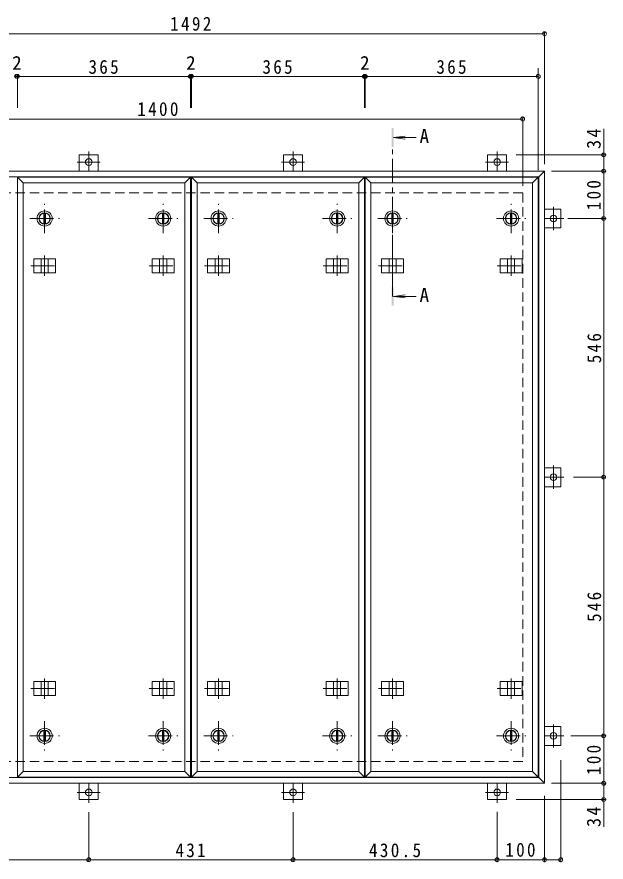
# Model space of a CAD drawing. Units: millimetres at full size, sheet at 1:10. Extents: x -2570 to 2311, y -1962 to 1481.
# Drawn here: x -1454 to -211, y -303 to 1481 of the extents above; entities that cross this region are included whole.
import ezdxf
from ezdxf.enums import TextEntityAlignment as Align

# ---------------------------------------------------------------- set-up
doc = ezdxf.new("R2010")
doc.units = ezdxf.units.MM
doc.header["$LTSCALE"] = 10
doc.header["$PDMODE"] = 32
doc.header["$PDSIZE"] = 8
doc.linetypes.add('CHAIN1', pattern=[8, 5, -1, 1, -1])
doc.linetypes.add('DASHED2', pattern=[3, 2, -1])
for name, color, linetype, lineweight in [('0-1_躯体', 2, 'DASHED2', 9), ('0-2_仕上', 3, 'Continuous', 9), ('0-3_建具', 4, 'Continuous', 9), ('0-5_寸法', 4, 'Continuous', 9), ('0-C', 2, 'Continuous', 9), ('0-E', 3, 'Continuous', 9), ('0-F', 7, 'Continuous', 9)]:
    doc.layers.add(name, color=color, linetype=linetype, lineweight=lineweight)
doc.styles.add('ＭＳ ゴシック', font='')
doc.styles.get('ＭＳ ゴシック').set_extended_font_data('MS Gothic')

msp = doc.modelspace()

# ---------------------------------------------------------------- linework, layer by layer
at = {"layer": '0-1_躯体'}
for p, q in [((-1786.8, 1109.26), (-386.8, 1109.26)), ((-386.8, 1109.26), (-386.8, -90.74)), ((-386.8, -90.74), (-1786.8, -90.74))]:
    msp.add_line(p, q, dxfattribs=at)
at = {"layer": '0-2_仕上'}
for p, q in [((-1452.8, 1142.26), (-1087.8, 1142.26)), ((-1452.8, -123.74), (-1452.8, 1142.26)), ((-1099.8, 1130.26), (-1087.8, 1142.26)), ((-1087.8, -123.74), (-1087.8, 1142.26)), ((-1085.8, 1142.26), (-720.8, 1142.26)), ((-1085.8, -123.74), (-1085.8, 1142.26)), ((-732.8, 1130.26), (-720.8, 1142.26)), ((-720.8, -123.74), (-720.8, 1142.26)), ((-718.8, 1142.26), (-353.8, 1142.26)), ((-718.8, -123.74), (-718.8, 1142.26)), ((-365.8, 1130.26), (-353.8, 1142.26)), ((-353.8, -123.74), (-353.8, 1142.26)), ((-1440.8, -111.74), (-1440.8, 1130.26)), ((-1099.8, -111.74), (-1099.8, 1130.26)), ((-1073.8, -111.74), (-1073.8, 1130.26)), ((-732.8, -111.74), (-732.8, 1130.26)), ((-706.8, -111.74), (-706.8, 1130.26)), ((-365.8, -111.74), (-365.8, 1130.26)), ((-1452.8, -123.74), (-1440.8, -111.74)), ((-1087.8, -123.74), (-1452.8, -123.74)), ((-1099.8, -111.74), (-1440.8, -111.74)), ((-1087.8, -123.74), (-1099.8, -111.74)), ((-1085.8, -123.74), (-1073.8, -111.74)), ((-720.8, -123.74), (-1085.8, -123.74)), ((-732.8, -111.74), (-1073.8, -111.74)), ((-720.8, -123.74), (-732.8, -111.74)), ((-718.8, -123.74), (-706.8, -111.74)), ((-353.8, -123.74), (-718.8, -123.74)), ((-365.8, -111.74), (-706.8, -111.74)), ((-353.8, -123.74), (-365.8, -111.74))]:
    msp.add_line(p, q, dxfattribs=at)
for points in [[(-1452.8, 1142.26), (-1440.8, 1130.26), (-1099.8, 1130.26)], [(-1085.8, 1142.26), (-1073.8, 1130.26), (-732.8, 1130.26)], [(-718.8, 1142.26), (-706.8, 1130.26), (-365.8, 1130.26)]]:
    msp.add_lwpolyline(points, dxfattribs=at)
at = {"layer": '0-3_建具', "color": 2}
for p, q in [((-1832.8, 1155.26), (-340.8, 1155.26)), ((-1820.8, 1143.26), (-352.8, 1143.26)), ((-352.8, 1143.26), (-340.8, 1155.26)), ((-352.8, -124.74), (-352.8, 1143.26)), ((-340.8, 1155.26), (-340.8, -136.74)), ((-352.8, -124.74), (-1820.8, -124.74)), ((-352.8, -124.74), (-340.8, -136.74)), ((-340.8, -136.74), (-1832.8, -136.74))]:
    msp.add_line(p, q, dxfattribs=at)
at = {"layer": '0-3_建具'}
for p, q in [((-1418.39, 970.26), (-1418.39, 940.26)), ((-1418.39, 970.26), (-1372.21, 970.26)), ((-1402.8, 970.26), (-1402.8, 940.26)), ((-1387.8, 970.26), (-1387.8, 940.26)), ((-1372.21, 970.26), (-1372.21, 940.26)), ((-1168.39, 970.26), (-1168.39, 940.26)), ((-1168.39, 970.26), (-1122.21, 970.26)), ((-1152.8, 970.26), (-1152.8, 940.26)), ((-1137.8, 970.26), (-1137.8, 940.26)), ((-1122.21, 970.26), (-1122.21, 940.26)), ((-1051.39, 970.26), (-1051.39, 940.26)), ((-1051.39, 970.26), (-1005.21, 970.26)), ((-1035.8, 970.26), (-1035.8, 940.26)), ((-1020.8, 970.26), (-1020.8, 940.26)), ((-1005.21, 970.26), (-1005.21, 940.26)), ((-801.39, 970.26), (-801.39, 940.26)), ((-801.39, 970.26), (-755.21, 970.26)), ((-785.8, 970.26), (-785.8, 940.26)), ((-770.8, 970.26), (-770.8, 940.26)), ((-755.21, 970.26), (-755.21, 940.26)), ((-684.39, 970.26), (-684.39, 940.26)), ((-684.39, 970.26), (-638.21, 970.26)), ((-668.8, 970.26), (-668.8, 940.26)), ((-653.8, 970.26), (-653.8, 940.26)), ((-638.21, 970.26), (-638.21, 940.26)), ((-434.39, 970.26), (-434.39, 940.26)), ((-434.39, 970.26), (-388.21, 970.26)), ((-418.8, 970.26), (-418.8, 940.26)), ((-403.8, 970.26), (-403.8, 940.26)), ((-388.21, 970.26), (-388.21, 940.26)), ((-1418.39, 940.26), (-1372.21, 940.26)), ((-1168.39, 940.26), (-1122.21, 940.26)), ((-1051.39, 940.26), (-1005.21, 940.26)), ((-801.39, 940.26), (-755.21, 940.26)), ((-684.39, 940.26), (-638.21, 940.26)), ((-434.39, 940.26), (-388.21, 940.26)), ((-1418.39, 48.25), (-1418.39, 78.25)), ((-1418.39, 78.25), (-1372.21, 78.25)), ((-1402.8, 48.25), (-1402.8, 78.25)), ((-1387.8, 48.25), (-1387.8, 78.25)), ((-1372.21, 48.25), (-1372.21, 78.25)), ((-1168.39, 48.25), (-1168.39, 78.25)), ((-1168.39, 78.25), (-1122.21, 78.25)), ((-1152.8, 48.25), (-1152.8, 78.25)), ((-1137.8, 48.25), (-1137.8, 78.25)), ((-1122.21, 48.25), (-1122.21, 78.25)), ((-1051.39, 48.25), (-1051.39, 78.25)), ((-1051.39, 78.25), (-1005.21, 78.25)), ((-1035.8, 48.25), (-1035.8, 78.25)), ((-1020.8, 48.25), (-1020.8, 78.25)), ((-1005.21, 48.25), (-1005.21, 78.25)), ((-801.39, 48.25), (-801.39, 78.25)), ((-801.39, 78.25), (-755.21, 78.25)), ((-785.8, 48.25), (-785.8, 78.25)), ((-770.8, 48.25), (-770.8, 78.25)), ((-755.21, 48.25), (-755.21, 78.25)), ((-684.39, 48.25), (-684.39, 78.25)), ((-684.39, 78.25), (-638.21, 78.25)), ((-668.8, 48.25), (-668.8, 78.25)), ((-653.8, 48.25), (-653.8, 78.25)), ((-638.21, 48.25), (-638.21, 78.25)), ((-434.39, 48.25), (-434.39, 78.25)), ((-434.39, 78.25), (-388.21, 78.25)), ((-418.8, 48.25), (-418.8, 78.25)), ((-403.8, 48.25), (-403.8, 78.25)), ((-388.21, 48.25), (-388.21, 78.25)), ((-1418.39, 48.25), (-1372.21, 48.25)), ((-1168.39, 48.25), (-1122.21, 48.25)), ((-1051.39, 48.25), (-1005.21, 48.25)), ((-801.39, 48.25), (-755.21, 48.25)), ((-684.39, 48.25), (-638.21, 48.25)), ((-434.39, 48.25), (-388.21, 48.25))]:
    msp.add_line(p, q, dxfattribs=at)
at = {"layer": '0-3_建具', "linetype": 'CHAIN1'}
for p, q in [((-1395.3, 977.37), (-1395.3, 934.13)), ((-1145.3, 977.37), (-1145.3, 934.13)), ((-1028.3, 977.37), (-1028.3, 934.13)), ((-778.3, 977.37), (-778.3, 934.13)), ((-661.3, 977.37), (-661.3, 934.13)), ((-411.3, 977.37), (-411.3, 934.13)), ((-1424.71, 955.26), (-1365.89, 955.26)), ((-1174.71, 955.26), (-1115.89, 955.26)), ((-1057.71, 955.26), (-998.89, 955.26)), ((-807.71, 955.26), (-748.89, 955.26)), ((-690.71, 955.26), (-631.89, 955.26)), ((-440.71, 955.26), (-381.89, 955.26)), ((-1395.3, 41.14), (-1395.3, 84.38)), ((-1145.3, 41.14), (-1145.3, 84.38)), ((-1028.3, 41.14), (-1028.3, 84.38)), ((-778.3, 41.14), (-778.3, 84.38)), ((-661.3, 41.14), (-661.3, 84.38)), ((-411.3, 41.14), (-411.3, 84.38)), ((-1424.71, 63.25), (-1365.89, 63.25)), ((-1174.71, 63.25), (-1115.89, 63.25)), ((-1057.71, 63.25), (-998.89, 63.25)), ((-807.71, 63.25), (-748.89, 63.25)), ((-690.71, 63.25), (-631.89, 63.25)), ((-440.71, 63.25), (-381.89, 63.25))]:
    msp.add_line(p, q, dxfattribs=at)
at = {"layer": '0-5_寸法'}
for p, q in [((-659.3, 1226.07), (-634.51, 1229.34)), ((-659.3, 1226.07), (-634.51, 1222.81)), ((-659.3, 1226.07), (-611.84, 1226.07)), ((-659.3, 890.95), (-634.51, 894.21)), ((-659.3, 890.95), (-634.51, 887.68)), ((-659.3, 890.95), (-611.84, 890.95))]:
    msp.add_line(p, q, dxfattribs=at)
at = {"layer": '0-5_寸法', "linetype": 'CHAIN1'}
msp.add_line((-661.3, 890.95), (-661.3, 1206.07), dxfattribs=at)
at = {"layer": '0-5_寸法'}
for points in [[(-659.3, 1246.07), (-663.3, 1246.07), (-659.3, 1206.07), (-663.3, 1206.07)], [(-659.3, 870.95), (-663.3, 870.95), (-659.3, 910.95), (-663.3, 910.95)]]:
    msp.add_solid(points, dxfattribs=at)
at = {"layer": '0-C', "linetype": 'CHAIN1'}
for p, q in [((-1395.3, 1024.26), (-1395.3, 1086.26)), ((-1145.3, 1024.26), (-1145.3, 1086.26)), ((-1028.3, 1024.26), (-1028.3, 1086.26)), ((-778.3, 1024.26), (-778.3, 1086.26)), ((-661.3, 1024.26), (-661.3, 1086.26)), ((-411.3, 1024.26), (-411.3, 1086.26)), ((-1426.3, 1055.26), (-1364.3, 1055.26)), ((-1176.3, 1055.26), (-1114.3, 1055.26)), ((-1059.3, 1055.26), (-997.3, 1055.26)), ((-809.3, 1055.26), (-747.3, 1055.26)), ((-692.3, 1055.26), (-630.3, 1055.26)), ((-442.3, 1055.26), (-380.3, 1055.26)), ((-1395.3, -5.75), (-1395.3, -67.75)), ((-1145.3, -5.75), (-1145.3, -67.75)), ((-1028.3, -5.75), (-1028.3, -67.75)), ((-778.3, -5.75), (-778.3, -67.75)), ((-661.3, -5.75), (-661.3, -67.75)), ((-411.3, -5.75), (-411.3, -67.75)), ((-1426.3, -36.74), (-1364.3, -36.74)), ((-1176.3, -36.74), (-1114.3, -36.74)), ((-1059.3, -36.74), (-997.3, -36.74)), ((-809.3, -36.74), (-747.3, -36.74)), ((-692.3, -36.74), (-630.3, -36.74)), ((-442.3, -36.74), (-380.3, -36.74))]:
    msp.add_line(p, q, dxfattribs=at)
at = {"layer": '0-C'}
for p, q in [((-1396.8, 1066.66), (-1396.8, 1043.85)), ((-1393.8, 1066.66), (-1393.8, 1043.85)), ((-1146.8, 1066.66), (-1146.8, 1043.85)), ((-1143.8, 1066.66), (-1143.8, 1043.85)), ((-1029.8, 1066.66), (-1029.8, 1043.85)), ((-1026.8, 1066.66), (-1026.8, 1043.85)), ((-779.8, 1066.66), (-779.8, 1043.85)), ((-776.8, 1066.66), (-776.8, 1043.85)), ((-662.8, 1066.66), (-662.8, 1043.85)), ((-659.8, 1066.66), (-659.8, 1043.85)), ((-412.8, 1066.66), (-412.8, 1043.85)), ((-409.8, 1066.66), (-409.8, 1043.85)), ((-1396.8, -48.15), (-1396.8, -25.34)), ((-1393.8, -48.15), (-1393.8, -25.34)), ((-1146.8, -48.15), (-1146.8, -25.34)), ((-1143.8, -48.15), (-1143.8, -25.34)), ((-1029.8, -48.15), (-1029.8, -25.34)), ((-1026.8, -48.15), (-1026.8, -25.34)), ((-779.8, -48.15), (-779.8, -25.34)), ((-776.8, -48.15), (-776.8, -25.34)), ((-662.8, -48.15), (-662.8, -25.34)), ((-659.8, -48.15), (-659.8, -25.34)), ((-412.8, -48.15), (-412.8, -25.34)), ((-409.8, -48.15), (-409.8, -25.34))]:
    msp.add_line(p, q, dxfattribs=at)
for centre, radius in [((-1395.3, 1055.26), 16), ((-1145.3, 1055.26), 16), ((-1028.3, 1055.26), 16), ((-778.3, 1055.26), 16), ((-661.3, 1055.26), 16), ((-411.3, 1055.26), 16), ((-1395.3, 1055.26), 12), ((-1395.3, 1055.26), 11.5), ((-1145.3, 1055.26), 12), ((-1145.3, 1055.26), 11.5), ((-1028.3, 1055.26), 12), ((-1028.3, 1055.26), 11.5), ((-778.3, 1055.26), 12), ((-778.3, 1055.26), 11.5), ((-661.3, 1055.26), 12), ((-661.3, 1055.26), 11.5), ((-411.3, 1055.26), 12), ((-411.3, 1055.26), 11.5), ((-1395.3, -36.75), 16), ((-1395.3, -36.75), 12), ((-1395.3, -36.75), 11.5), ((-1145.3, -36.75), 16), ((-1145.3, -36.75), 12), ((-1145.3, -36.75), 11.5), ((-1028.3, -36.75), 16), ((-1028.3, -36.75), 12), ((-1028.3, -36.75), 11.5), ((-778.3, -36.75), 16), ((-778.3, -36.75), 12), ((-778.3, -36.75), 11.5), ((-661.3, -36.75), 16), ((-661.3, -36.75), 12), ((-661.3, -36.75), 11.5), ((-411.3, -36.75), 16), ((-411.3, -36.75), 12), ((-411.3, -36.75), 11.5)]:
    msp.add_circle(centre, radius, dxfattribs=at)
at = {"layer": '0-E', "linetype": 'CHAIN1'}
for p, q in [((-1302.3, 1196.43), (-1302.3, 1155.26)), ((-871.3, 1196.43), (-871.3, 1155.26)), ((-440.8, 1196.43), (-440.8, 1155.26)), ((-1277.92, 1174.46), (-1326.68, 1174.46)), ((-846.92, 1174.46), (-895.68, 1174.46)), ((-416.42, 1174.46), (-465.18, 1174.46)), ((-321.6, 1030.88), (-321.6, 1079.63)), ((-299.63, 1055.26), (-340.8, 1055.26)), ((-321.6, 484.88), (-321.6, 533.63)), ((-299.63, 509.26), (-340.8, 509.26)), ((-321.6, -61.12), (-321.6, -12.37)), ((-299.63, -36.74), (-340.8, -36.74)), ((-1302.3, -177.92), (-1302.3, -136.74)), ((-871.3, -177.92), (-871.3, -136.74)), ((-440.8, -177.92), (-440.8, -136.74)), ((-1326.68, -155.94), (-1277.92, -155.94)), ((-895.68, -155.94), (-846.92, -155.94)), ((-465.18, -155.94), (-416.42, -155.94))]:
    msp.add_line(p, q, dxfattribs=at)
at = {"layer": '0-E'}
for p, q in [((-1322.3, 1189.46), (-1282.3, 1189.46)), ((-1322.3, 1189.46), (-1322.3, 1155.26)), ((-1282.3, 1189.46), (-1282.3, 1155.26)), ((-891.3, 1189.46), (-851.3, 1189.46)), ((-891.3, 1189.46), (-891.3, 1155.26)), ((-851.3, 1189.46), (-851.3, 1155.26)), ((-460.8, 1189.46), (-420.8, 1189.46)), ((-460.8, 1189.46), (-460.8, 1155.26)), ((-420.8, 1189.46), (-420.8, 1155.26)), ((-306.6, 1075.26), (-340.8, 1075.26)), ((-306.6, 1075.26), (-306.6, 1035.26)), ((-306.6, 1035.26), (-340.8, 1035.26)), ((-306.6, 529.26), (-340.8, 529.26)), ((-306.6, 529.26), (-306.6, 489.26)), ((-306.6, 489.26), (-340.8, 489.26)), ((-306.6, -16.74), (-340.8, -16.74)), ((-306.6, -16.74), (-306.6, -56.74)), ((-306.6, -56.74), (-340.8, -56.74)), ((-1322.3, -170.94), (-1322.3, -136.74)), ((-1282.3, -170.94), (-1282.3, -136.74)), ((-891.3, -170.94), (-891.3, -136.74)), ((-851.3, -170.94), (-851.3, -136.74)), ((-460.8, -170.94), (-460.8, -136.74)), ((-420.8, -170.94), (-420.8, -136.74)), ((-1282.3, -170.94), (-1322.3, -170.94)), ((-851.3, -170.94), (-891.3, -170.94)), ((-420.8, -170.94), (-460.8, -170.94))]:
    msp.add_line(p, q, dxfattribs=at)
for centre in [(-1302.3, 1174.46), (-871.3, 1174.46), (-440.8, 1174.46), (-321.6, 1055.26), (-321.6, 509.26), (-321.6, -36.74), (-1302.3, -155.94), (-871.3, -155.94), (-440.8, -155.94)]:
    msp.add_circle(centre, 7, dxfattribs=at)
at = {"layer": '0-F'}
for p, q in [((-1832.8, 1445.26), (-340.8, 1445.26)), ((-340.8, 1170.26), (-340.8, 1450.26)), ((-1452.8, 1358.26), (-1452.8, 1289.03)), ((-1087.8, 1358.26), (-1087.8, 1289.03)), ((-1085.8, 1358.26), (-1085.8, 1289.03)), ((-720.8, 1358.26), (-720.8, 1289.03)), ((-718.8, 1358.26), (-718.8, 1289.03)), ((-353.8, 1157.26), (-353.8, 1372.26)), ((-1454.8, 1355.26), (-1452.8, 1355.26)), ((-1452.8, 1355.26), (-1087.8, 1355.26)), ((-1087.8, 1355.26), (-1085.8, 1355.26)), ((-1085.8, 1355.26), (-720.8, 1355.26)), ((-720.8, 1355.26), (-718.8, 1355.26)), ((-718.8, 1355.26), (-353.8, 1355.26)), ((-386.8, 1124.26), (-386.8, 1270.25)), ((-1786.8, 1265.25), (-386.8, 1265.25)), ((-215.82, 1189.46), (-215.82, 1244.63)), ((-210.82, 1189.46), (-400.8, 1189.46)), ((-215.82, 1155.26), (-215.82, 1189.46)), ((-325.8, 1155.26), (-210.82, 1155.26)), ((-215.82, 1055.26), (-215.82, 1155.26)), ((-291.87, 1055.26), (-210.82, 1055.26)), ((-215.82, 509.26), (-215.82, 1055.26)), ((-212.82, 509.26), (-279.63, 509.26)), ((-215.82, -36.74), (-215.82, 509.26)), ((-285.28, -36.74), (-210.82, -36.74)), ((-215.82, -136.74), (-215.82, -36.74)), ((-306.6, -303.11), (-306.6, -87.96)), ((-325.8, -136.74), (-210.82, -136.74)), ((-215.82, -136.74), (-215.82, -170.94)), ((-210.82, -170.94), (-400.8, -170.94)), ((-340.8, -162.96), (-340.8, -303.11)), ((-215.82, -170.94), (-215.82, -228.9)), ((-1302.3, -301.11), (-1302.3, -197.92)), ((-871.3, -301.11), (-871.3, -197.92)), ((-440.8, -196.88), (-440.8, -303.11)), ((-1732.8, -298.11), (-1302.3, -298.11)), ((-1302.3, -298.11), (-871.3, -298.11)), ((-871.3, -298.11), (-440.8, -298.11)), ((-440.8, -298.11), (-340.8, -298.11)), ((-340.8, -298.11), (-306.6, -298.11))]:
    msp.add_line(p, q, dxfattribs=at)
for p in [(-340.8, 1445.26), (-1454.8, 1355.26), (-1452.8, 1355.26), (-1087.8, 1355.26), (-1085.8, 1355.26), (-720.8, 1355.26), (-718.8, 1355.26), (-353.8, 1355.26), (-386.8, 1265.25), (-215.82, 1189.46), (-215.82, 1155.26), (-215.82, 1055.26), (-215.82, 509.26), (-215.82, -36.74), (-215.82, -136.74), (-215.82, -170.94), (-1302.3, -298.11), (-871.3, -298.11), (-440.8, -298.11), (-340.8, -298.11), (-306.6, -298.11)]:
    msp.add_point(p, dxfattribs=at)

# ---------------------------------------------------------------- texts
at = {"layer": '0-5_寸法', "color": 2, "style": 'ＭＳ ゴシック'}
for p in [(-604.27, 1205.68), (-604.27, 870.55)]:
    msp.add_text('A', height=29.33, dxfattribs=at).set_placement(p, align=Align.BOTTOM_LEFT)
at = {"layer": '0-F', "color": 2, "style": 'ＭＳ ゴシック'}
for p in [(-1463.8, 1360.26), (-1096.8, 1360.26), (-729.8, 1360.26)]:
    msp.add_text('2', height=29.33, dxfattribs=at).set_placement(p, align=Align.BOTTOM_LEFT)
at = {"layer": '0-F', "color": 2, "char_height": 29.33, "attachment_point": 7, "style": 'ＭＳ ゴシック'}
for s, insert in [('\\T1.28;\\W0.9;1492', (-1130.55, 1451.26)), ('\\T1.27;\\W0.9;365', (-1302.8, 1360.26)), ('\\T1.27;\\W0.9;365', (-935.8, 1360.26)), ('\\T1.27;\\W0.9;365', (-568.8, 1360.26)), ('\\T1.28;\\W0.9;1400', (-1199.97, 1271.25)), ('\\T1.27;\\W0.9;431', (-1119.3, -293.11)), ('\\T1.28;\\W0.9;430.5', (-711.05, -293.11)), ('\\T1.27;\\W0.9;100', (-423.3, -292.11))]:
    msp.add_mtext(s, dxfattribs=dict(at, insert=insert))
at = {"layer": '0-F', "color": 2, "char_height": 29.33, "attachment_point": 7, "rotation": 90, "style": 'ＭＳ ゴシック'}
for s, insert in [('\\T1.27;\\W0.95;34', (-221.82, 1202.13)), ('\\T1.27;\\W0.9;100', (-221.82, 1072.76)), ('\\T1.27;\\W0.9;546', (-220.82, 749.76)), ('\\T1.27;\\W0.9;546', (-220.82, 203.76)), ('\\T1.27;\\W0.9;100', (-221.82, -119.24)), ('\\T1.27;\\W0.95;34', (-221.82, -228.9))]:
    msp.add_mtext(s, dxfattribs=dict(at, insert=insert))

doc.saveas('drawing.dxf')
